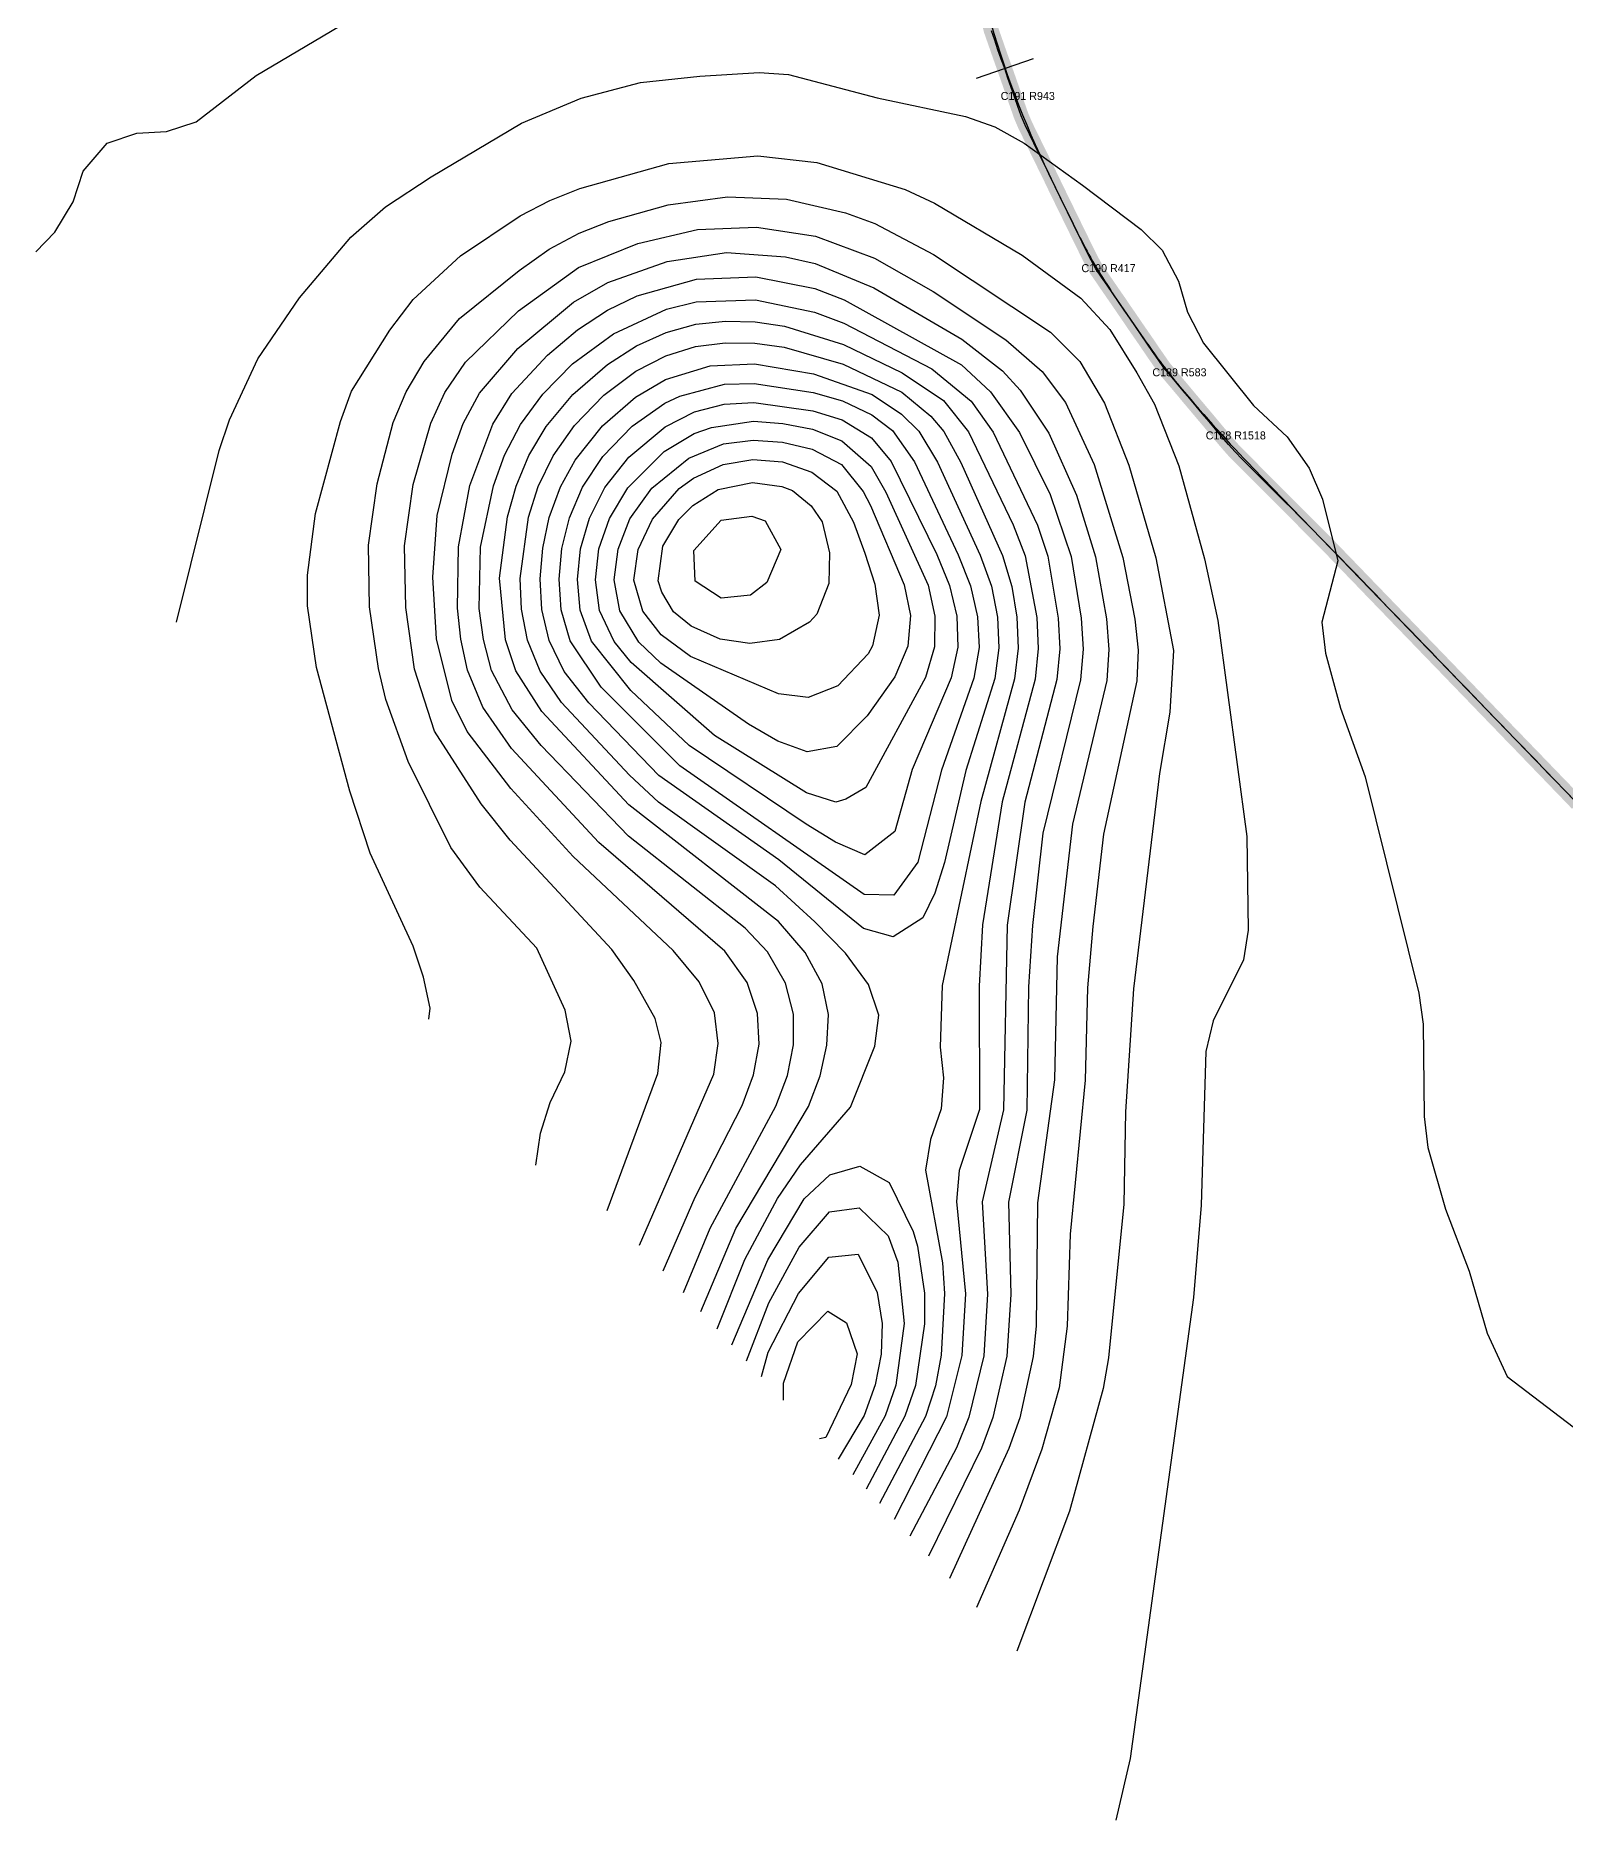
# Model space of a CAD drawing. Header units: metres. Extents: x 697254 to 930473, y 8023396 to 8227001.
# Drawn here: x 828894 to 830423, y 8080704 to 8082487 of the extents above; entities that cross this region are included whole.
import ezdxf

# ---------------------------------------------------------------- set-up
doc = ezdxf.new("R2010")
doc.units = ezdxf.units.M
for name, color, linetype in [('ALIGNMENT_FITTED', 4, 'Continuous'), ('CENTRELINE', 7, 'Continuous'), ('CHAINAGE', 7, 'Continuous'), ('CONTOUR_10M', 33, 'Continuous'), ('CONTOUR_INDEX_50M', 34, 'Continuous'), ('CURVE_LABELS', 4, 'Continuous'), ('GRADE_0-4', 3, 'Continuous'), ('GRADE_4-6', 2, 'Continuous')]:
    doc.layers.add(name, color=color, linetype=linetype)

msp = doc.modelspace()

# ---------------------------------------------------------------- linework, layer by layer
at = {"layer": 'ALIGNMENT_FITTED'}
for p, q in [((829937.7, 8082285.8), (829906.7, 8082349.3)), ((830005.4, 8082179.1), (829968.6, 8082232.7)), ((830565.1, 8081585.3), (830110.7, 8082055.2))]:
    msp.add_line(p, q, dxfattribs=at)
for centre, radius, start, end in [((830753.8, 8082762.6), 942.5, -164.4808, -153.9906), ((830312.4, 8082468.6), 416.8, -153.9906, -145.545), ((830486.4, 8082509.1), 583.3, -145.545, -139.9661), ((831202.3, 8083110.6), 1518.3, -139.9661, -135.9666)]:
    msp.add_arc(centre, radius, start, end, dxfattribs=at)
at = {"layer": 'CENTRELINE'}
msp.add_polyline3d([(830427.9, 8081727.2, 1198.6), (830421, 8081734.4, 1198.7), (830414, 8081741.6, 1198.8), (830407.1, 8081748.8, 1198.8), (830400.1, 8081756, 1198.7), (830393.2, 8081763.2, 1198.6), (830386.2, 8081770.4, 1198.5), (830379.3, 8081777.6, 1198.4), (830372.3, 8081784.8, 1198.2), (830365.3, 8081792, 1198.1), (830358.4, 8081799.2, 1197.9), (830351.4, 8081806.4, 1197.6), (830344.5, 8081813.6, 1197.4), (830337.5, 8081820.8, 1197.5), (830330.6, 8081828, 1197.5), (830323.6, 8081835.2, 1197.4), (830316.7, 8081842.4, 1197.5), (830309.7, 8081849.6, 1197.8), (830302.8, 8081856.8, 1198), (830295.8, 8081864, 1198), (830288.9, 8081871.2, 1197.8), (830281.9, 8081878.4, 1197.7), (830275, 8081885.6, 1197.8), (830268, 8081892.8, 1197.8), (830261.1, 8081900, 1197.7), (830254.1, 8081907.2, 1198.2), (830247.2, 8081914.4, 1198.8), (830240.2, 8081921.6, 1199.5), (830233.3, 8081928.8, 1200.3), (830226.3, 8081936, 1200.3), (830219.4, 8081943.2, 1200.1), (830212.4, 8081950.4, 1200.2), (830205.5, 8081957.6, 1200.5), (830198.5, 8081964.8, 1200.9), (830191.6, 8081972, 1200.7), (830184.6, 8081979.2, 1200.7), (830177.6, 8081986.3, 1201), (830170.5, 8081993.4, 1201.4), (830163.4, 8082000.5, 1201.7), (830156.4, 8082007.6, 1202), (830149.3, 8082014.7, 1202.2), (830142.2, 8082021.8, 1202.5), (830135.2, 8082028.8, 1202.9), (830128.1, 8082035.9, 1203), (830121, 8082043, 1203.1), (830113.9, 8082050.1, 1203.1), (830106.9, 8082057.2, 1203.5), (830099.8, 8082064.3, 1203.9), (830092.7, 8082071.4, 1204), (830086.1, 8082078.8, 1203.8), (830079.6, 8082086.5, 1203.6), (830073.2, 8082094.1, 1203.9), (830066.8, 8082101.8, 1204), (830060.3, 8082109.5, 1203.8), (830053.9, 8082117.1, 1203.6), (830047.4, 8082124.8, 1204.3), (830041, 8082132.5, 1204.6), (830034.6, 8082140.1, 1204.4), (830028.1, 8082147.8, 1203.7), (830021.7, 8082155.5, 1204.1), (830016, 8082163.7, 1204.6), (830010.3, 8082171.9, 1204.7), (830004.7, 8082180.2, 1204.5), (829999, 8082188.5, 1204.6), (829993.3, 8082196.7, 1205), (829987.7, 8082205, 1205.3), (829982, 8082213.2, 1205.3), (829976.4, 8082221.5, 1205.4), (829970.7, 8082229.7, 1205.1), (829965, 8082238, 1204.8), (829959.4, 8082246.2, 1204.6), (829953.7, 8082254.5, 1204.4), (829948.8, 8082263.2, 1204), (829944.4, 8082272.2, 1203.4), (829940, 8082281.1, 1203.1), (829935.6, 8082290.1, 1203.4), (829931.2, 8082299.1, 1203.7), (829926.8, 8082308.1, 1203.7), (829922.4, 8082317.1, 1203.3), (829918, 8082326.1, 1202.8), (829913.6, 8082335.1, 1202.2), (829909.3, 8082344.1, 1201.6), (829904.9, 8082353.1, 1201), (829900.5, 8082362.1, 1200.4), (829896.1, 8082371.1, 1199.9), (829891.7, 8082380.1, 1199.5), (829887.3, 8082389.1, 1199.1), (829882.9, 8082398.1, 1198.6), (829879, 8082407.3, 1198.1), (829875.7, 8082416.7, 1197.6), (829872.4, 8082426.2, 1197.2), (829869.1, 8082435.6, 1196.9), (829865.8, 8082445.1, 1196.6), (829862.5, 8082454.5, 1196.3), (829859.1, 8082464, 1195.9), (829855.8, 8082473.4, 1195.1), (829852.5, 8082482.9, 1194.1), (829849.2, 8082492.3, 1193.3)], dxfattribs=at)
at = {"layer": 'CHAINAGE'}
msp.add_line((829890.8, 8082464.4), (829834.1, 8082444.6), dxfattribs=at)
at = {"layer": 'CONTOUR_10M'}
for points, elevation in [([(828894.1, 8082271.5), (828913.3, 8082290.9), (828931.7, 8082321.4), (828941.7, 8082352), (828965.6, 8082379.9), (828995.3, 8082390.1), (829024.9, 8082391.8), (829054.6, 8082401.5), (829114.4, 8082447.8), (829255.8, 8082531.6)], 1190), ([(829287.1, 8081504.6), (829288.2, 8081515.5), (829281.5, 8081546.4), (829271.3, 8081577.3), (829228.3, 8081670.3), (829208.2, 8081732.2), (829174.7, 8081855.8), (829165.9, 8081917.5), (829165.8, 8081948.3), (829173.8, 8082009.7), (829198.6, 8082101.7), (829209.6, 8082132.3), (829248, 8082193.2), (829271.5, 8082223.6), (829318.5, 8082267.3), (829378.2, 8082307.3), (829408, 8082322.8), (829437.8, 8082334.7), (829526.9, 8082359.7), (829615.7, 8082367.5), (829674.7, 8082360.7), (829762.9, 8082333.8), (829792.3, 8082320.1), (829880.1, 8082268.2), (829938.5, 8082225.2), (829967.6, 8082193.8), (829994.6, 8082150.4), (830012.3, 8082119.3), (830036.6, 8082057.4), (830062.2, 8081964.6), (830075.6, 8081902.9), (830104.5, 8081687), (830105.7, 8081593.4), (830101.1, 8081563.9), (830071, 8081502.9), (830063.4, 8081472.2), (830058.8, 8081318.4), (830051.1, 8081226.2), (829987.8, 8080765.6), (829973.6, 8080703.7)], 1210), ([(829393.8, 8081358.6), (829398.5, 8081390.6), (829408.3, 8081421.2), (829422.9, 8081451.8), (829429.4, 8081482.4), (829423.3, 8081513.3), (829395, 8081575.3), (829337.9, 8081636.5), (829308.9, 8081676.1), (829266.3, 8081762), (829244, 8081824), (829236.6, 8081854.8), (829227.8, 8081916.5), (829226.7, 8081978.1), (829235.4, 8082039.5), (829251.4, 8082100.8), (829264.4, 8082131.4), (829282.2, 8082161.9), (829317.5, 8082204.7), (829377.4, 8082252.9), (829407.3, 8082274), (829437.1, 8082290), (829466.8, 8082301.7), (829526.2, 8082318.3), (829585.5, 8082326.3), (829644.5, 8082324), (829703.4, 8082310.3), (829732.8, 8082299.7), (829791.4, 8082268.7), (829908.4, 8082191.1), (829937.5, 8082161.7), (829962.3, 8082120.1), (829986.4, 8082058.2), (830013.7, 8081965.4), (830031.2, 8081872.8), (830027.7, 8081811.3), (830017.3, 8081749.9), (829991.1, 8081534.9), (829983.2, 8081411.9), (829981.6, 8081319.6), (829966.1, 8081166), (829961, 8081135.3), (829927.4, 8081012.8), (829874.7, 8080872.7)], 1220), ([(829465.1, 8081313.2), (829515.9, 8081450.3), (829519.1, 8081481), (829513.1, 8081505), (829491.9, 8081543), (829469.8, 8081574.1), (829368.2, 8081683.2), (829339.2, 8081719.8), (829292.5, 8081792.4), (829272.6, 8081854.3), (829263.9, 8081916), (829262.7, 8081977.5), (829271.3, 8082038.9), (829288.9, 8082100.2), (829302.9, 8082130.8), (829323.8, 8082161.2), (829376.7, 8082212.3), (829436.5, 8082255.7), (829496, 8082279.7), (829555.4, 8082293.8), (829614.5, 8082296), (829673.5, 8082287.2), (829732.3, 8082265.2), (829790.9, 8082231.7), (829863.8, 8082183.3), (829900, 8082151.9), (829923.3, 8082120.8), (829952, 8082058.7), (829980.4, 8081966), (829992.5, 8081904.2), (829995.8, 8081873.4), (829994.4, 8081842.6), (829961.3, 8081689.3), (829950.5, 8081597.1), (829945.4, 8081535.7), (829943, 8081443.4), (829927.9, 8081289.7), (829924.9, 8081197.5), (829916.9, 8081136), (829899.7, 8081074.8), (829877, 8081013.6), (829834.2, 8080916.3)], 1230), ([(829497.5, 8081278.4), (829571.8, 8081449.4), (829576.3, 8081480.1), (829572.4, 8081510.9), (829557.2, 8081541.9), (829531.1, 8081573.1), (829431.1, 8081667.1), (829369, 8081734.9), (829325.4, 8081791.9), (829310.1, 8081822.9), (829294.8, 8081884.7), (829291, 8081946.3), (829295.3, 8082007.8), (829310.2, 8082069.1), (829321.3, 8082099.7), (829337.7, 8082130.2), (829376.1, 8082174.7), (829431.6, 8082221), (829465.8, 8082240.9), (829525.3, 8082261.8), (829584.6, 8082270.7), (829643.6, 8082266.5), (829673.1, 8082259.8), (829731.8, 8082235.5), (829819.7, 8082184), (829860.4, 8082152.5), (829877.9, 8082133), (829906.7, 8082090.2), (829934.3, 8082028.2), (829953.2, 8081966.4), (829964.4, 8081904.7), (829966.7, 8081873.8), (829964.5, 8081843.1), (829930.1, 8081699.3), (829914.8, 8081566.9), (829912.2, 8081443.9), (829895.4, 8081321), (829894, 8081198), (829890.8, 8081167.2), (829877.6, 8081105.9), (829866.7, 8081075.3), (829807.2, 8080945.3)], 1240), ([(829541.4, 8081231.2), (829568, 8081295.5), (829633.8, 8081417.6), (829645.4, 8081448.2), (829651.6, 8081478.9), (829651.6, 8081509.6), (829643.5, 8081540.5), (829625.6, 8081571.6), (829603.2, 8081595.4), (829486.5, 8081687.4), (829399.3, 8081777.9), (829370.3, 8081813.7), (829349.7, 8081853), (829341.6, 8081883.9), (829337.4, 8081914.8), (829338.7, 8081976.3), (829351.7, 8082037.6), (829362.7, 8082068.2), (829378.5, 8082098.8), (829400.8, 8082129.2), (829430.7, 8082159.5), (829471.5, 8082189.6), (829524.5, 8082214), (829554.2, 8082221.3), (829613.4, 8082223.5), (829672.3, 8082211.2), (829701.7, 8082200.1), (829789.6, 8082154.5), (829829.1, 8082122.3), (829851, 8082091.1), (829895.4, 8081998.1), (829905.6, 8081967.2), (829915.9, 8081905.4), (829917.5, 8081874.6), (829914.7, 8081843.9), (829882.6, 8081721.3), (829864.9, 8081598.5), (829861.3, 8081413.9), (829840, 8081321.9), (829845.2, 8081229.5), (829841.5, 8081168), (829826.7, 8081106.7), (829814.3, 8081076.1), (829767.8, 8080987.6)], 1260), ([(829558.9, 8081212.3), (829593.8, 8081295.1), (829666.3, 8081417.1), (829678, 8081447.7), (829684.6, 8081478.3), (829686.4, 8081509.1), (829680.1, 8081539.9), (829663, 8081571), (829636.4, 8081602.2), (829487, 8081718.7), (829399.8, 8081811.9), (829373.9, 8081852.6), (829363.6, 8081883.6), (829357.6, 8081945.2), (829365.5, 8082006.6), (829374.2, 8082037.3), (829387, 8082067.9), (829404.4, 8082096.7), (829431, 8082128.7), (829465.5, 8082158.9), (829494.4, 8082177.3), (829524.2, 8082190.9), (829553.8, 8082199), (829583.5, 8082202.2), (829613, 8082201.4), (829642.5, 8082197), (829701.3, 8082178.7), (829760, 8082150.4), (829801.2, 8082122.7), (829826.3, 8082091.5), (829871.1, 8081998.5), (829883, 8081967.5), (829894.5, 8081905.8), (829896, 8081875), (829892.9, 8081844.3), (829860.1, 8081721.7), (829840.2, 8081598.9), (829837.1, 8081537.4), (829837.2, 8081414.3), (829816.9, 8081353.1), (829814.4, 8081322.3), (829823.2, 8081229.9), (829819.7, 8081168.4), (829804.3, 8081107.1), (829752.2, 8081004.4)], 1270), ([(829575, 8081195), (829602.8, 8081264.2), (829635.4, 8081325.2), (829658.5, 8081358.7), (829708.5, 8081416.4), (829732.7, 8081477.5), (829736.7, 8081508.3), (829726.5, 8081539.2), (829703.3, 8081570.3), (829672.9, 8081601.6), (829633.5, 8081637.6), (829516.6, 8081721.3), (829487.5, 8081748.2), (829419.7, 8081821.1), (829398.2, 8081852.2), (829385.5, 8081883.2), (829379.5, 8081914.1), (829378.3, 8081944.9), (829386.7, 8082006.3), (829396.4, 8082036.9), (829411.3, 8082067.5), (829432.6, 8082097.9), (829462, 8082128.2), (829494, 8082152), (829523.8, 8082167.5), (829553.5, 8082176.8), (829583.1, 8082180.6), (829612.7, 8082180), (829642.2, 8082176), (829701, 8082159.2), (829759.7, 8082131.1), (829788.8, 8082107.1), (829801.8, 8082091.9), (829818.5, 8082060.9), (829860.4, 8081967.9), (829869.6, 8081937), (829874.6, 8081906.1), (829876.1, 8081875.3), (829872.4, 8081844.6), (829838.5, 8081722), (829799.9, 8081538), (829798.1, 8081476.5), (829801.5, 8081445.7), (829799.1, 8081414.9), (829788.2, 8081384.3), (829783.5, 8081353.6), (829800.2, 8081261), (829802.3, 8081230.2), (829799.1, 8081168.7), (829793.3, 8081138), (829783.2, 8081107.4), (829737.4, 8081020.4)], 1280), ([(829568.1, 8082157.3), (829612.3, 8082159.5), (829671.3, 8082149.5), (829730.1, 8082128.7), (829759.3, 8082109.1), (829776.8, 8082092.3), (829795.5, 8082061.3), (829838.1, 8081968.3), (829849.2, 8081937.3), (829855.3, 8081906.4), (829856.8, 8081875.6), (829852.5, 8081844.9), (829823.8, 8081753.1), (829802.3, 8081661.1), (829792.8, 8081630.5), (829780.7, 8081605.6), (829750.9, 8081586.7), (829721.5, 8081595.2), (829636.7, 8081663.7), (829517, 8081748.1), (829446.8, 8081820.7), (829422.4, 8081851.9), (829407.1, 8081882.9), (829399.9, 8081913.8), (829398.2, 8081944.6), (829401, 8081975.3), (829407.4, 8082006), (829418.6, 8082036.6), (829433.4, 8082063.2), (829460.6, 8082097.4), (829493.5, 8082126.2), (829523.4, 8082143.9), (829568.1, 8082157.3)], 1290), ([(829523.2, 8082096.4), (829552.4, 8082111.4), (829582.1, 8082119.1), (829611.7, 8082120.8), (829670.7, 8082112.5), (829700.1, 8082103.4), (829729.4, 8082085.6), (829749.2, 8082062), (829794.6, 8081969), (829807.3, 8081938), (829814.8, 8081907.1), (829815.7, 8081876.3), (829808.9, 8081845.6), (829770.1, 8081753.9), (829752.6, 8081692.1), (829722.6, 8081668.8), (829693.3, 8081681.5), (829664, 8081699.2), (829547.1, 8081778), (829488.8, 8081833.1), (829449.7, 8081882.2), (829438.4, 8081913.1), (829435.5, 8081944), (829438.7, 8081974.7), (829447.5, 8082005.3), (829463, 8082035.9), (829486.9, 8082066.2), (829523.2, 8082096.4)], 1310), ([(829569.5, 8082095.7), (829611.4, 8082102.1), (829640.9, 8082099.9), (829670.4, 8082094.2), (829699.8, 8082082.5), (829728.9, 8082056.7), (829743.7, 8082031.3), (829785.9, 8081938.3), (829792.8, 8081907.4), (829792.3, 8081876.7), (829783.5, 8081846), (829723.7, 8081736.1), (829703.9, 8081724.2), (829693.9, 8081721.3), (829664.5, 8081730.6), (829572.4, 8081787.9), (829489.3, 8081860.8), (829472.2, 8081881.8), (829457.4, 8081912.8), (829453.5, 8081943.7), (829457, 8081974.4), (829467.5, 8082005), (829485.8, 8082035.5), (829522.2, 8082072), (829552.1, 8082089.8), (829569.5, 8082095.7)], 1320), ([(829546.9, 8082065.3), (829581.5, 8082079.6), (829611.1, 8082083.2), (829640.6, 8082081), (829670.1, 8082074.2), (829699.4, 8082058.7), (829721, 8082031.7), (829728.3, 8082017.8), (829762.2, 8081938.7), (829768.5, 8081907.8), (829765.7, 8081877.1), (829752.7, 8081846.5), (829724.9, 8081807.5), (829694.8, 8081777.1), (829665.2, 8081771.7), (829635.8, 8081782.2), (829606.5, 8081799.4), (829518.8, 8081860.4), (829497, 8081881.4), (829477.9, 8081912.5), (829472.3, 8081943.4), (829476.1, 8081974.1), (829488, 8082004.7), (829509.9, 8082035.1), (829546.9, 8082065.3)], 1330), ([(829537.2, 8082034.7), (829551.4, 8082045.3), (829581.1, 8082058.9), (829610.8, 8082064), (829640.3, 8082061.4), (829669.7, 8082051.2), (829694.6, 8082032.1), (829711.3, 8082001.1), (829722.7, 8081970.1), (829732.6, 8081939.2), (829737.1, 8081908.3), (829730.4, 8081877.7), (829725.9, 8081869.6), (829695.8, 8081837.6), (829666.1, 8081825.8), (829636.6, 8081829.6), (829548.5, 8081867), (829519.3, 8081888.5), (829500.9, 8081912.1), (829492, 8081943.1), (829496.2, 8081973.8), (829510.4, 8082004.3), (829537.2, 8082034.7)], 1340), ([(829579.2, 8082003.2), (829609.9, 8082007.2), (829623.1, 8082002.5), (829638.9, 8081974), (829624.8, 8081940.9), (829608.6, 8081928.4), (829579, 8081925.2), (829553, 8081942.1), (829551.7, 8081972.9), (829579.2, 8082003.2)], 1360), ([(829589.9, 8081179), (829625.7, 8081263.8), (829662.1, 8081324.8), (829687.9, 8081348.9), (829717.6, 8081357.4), (829746.9, 8081341.2), (829771.1, 8081292.3), (829775.5, 8081277.7), (829782.3, 8081230.5), (829782.4, 8081199.8), (829773.3, 8081138.4), (829762.8, 8081107.8), (829724.2, 8081034.6)], 1290), ([(829619.3, 8081147.3), (829626.1, 8081171.5), (829656.5, 8081230.4), (829686.6, 8081266.7), (829716.2, 8081269.7), (829734.9, 8081231.3), (829740.2, 8081200.4), (829739.2, 8081169.7), (829733.1, 8081139), (829722.2, 8081108.4), (829696.2, 8081064.7)], 1310), ([(829641.3, 8081123.7), (829641.5, 8081140.5), (829655.7, 8081182.1), (829685.7, 8081212.7), (829704.5, 8081201), (829715, 8081170.1), (829709, 8081139.4), (829683.7, 8081086.2), (829677.3, 8081085)], 1320)]:
    msp.add_lwpolyline(points, dxfattribs=dict(at, elevation=elevation))
at = {"layer": 'CONTOUR_INDEX_50M'}
for points, elevation in [([(829034.7, 8081901.1), (829077.6, 8082072.8), (829087.8, 8082103.4), (829116, 8082164.5), (829157.7, 8082225.4), (829208.9, 8082286.2), (829243.7, 8082316.4), (829289.2, 8082346.4), (829379.7, 8082400), (829439.2, 8082425), (829498.6, 8082440.6), (829557.8, 8082447.1), (829617, 8082450.8), (829646.6, 8082448.8), (829734.9, 8082425.2), (829823.2, 8082406.8), (829852.6, 8082396.5), (829881.9, 8082380.1), (829940.4, 8082337.9), (829998.8, 8082293.6), (830020, 8082273.1), (830036.1, 8082242), (830045.3, 8082211.1), (830061.1, 8082180.1), (830111.1, 8082117.7), (830144.7, 8082086.4), (830166.8, 8082055.3), (830180.1, 8082024.3), (830195.5, 8081962.5), (830179.4, 8081901.2), (830183.2, 8081870.4), (830198, 8081815.3), (830222.8, 8081746.6), (830276.4, 8081530.3), (830280.8, 8081499.5), (830281.7, 8081407.1), (830285.4, 8081376.3), (830303, 8081314.5), (830326.6, 8081252.5), (830344.7, 8081190.7), (830364.5, 8081147.4), (830430.7, 8081097)], 1200), ([(829521.1, 8081253), (829553.3, 8081326.6), (829600.1, 8081418.1), (829611.5, 8081448.7), (829617.1, 8081479.4), (829615.3, 8081510.2), (829605, 8081541.2), (829582.9, 8081572.3), (829456.8, 8081681), (829369.6, 8081775.1), (829340.8, 8081816.2), (829325.6, 8081853.4), (829319, 8081884.3), (829315.7, 8081915.1), (829316.7, 8081976.7), (829328, 8082038), (829350.8, 8082099.2), (829370.1, 8082129.7), (829405.5, 8082168.2), (829435.5, 8082193.6), (829465.4, 8082213.1), (829495.2, 8082227.3), (829554.6, 8082244), (829613.7, 8082246.3), (829672.7, 8082234.7), (829702, 8082223.5), (829819.2, 8082158.6), (829848.4, 8082131.4), (829877.3, 8082090.7), (829907.8, 8082028.7), (829928.8, 8081966.8), (829939, 8081905.1), (829940.9, 8081874.3), (829938.2, 8081843.5), (829900.7, 8081690.3), (829890.3, 8081598.1), (829886.2, 8081536.6), (829884.7, 8081413.5), (829866.4, 8081321.5), (829868.8, 8081229.1), (829864.8, 8081167.7), (829850.8, 8081106.3), (829839.3, 8081075.7), (829786.3, 8080967.8)], 1250), ([(829538, 8082127), (829582.4, 8082139.2), (829612, 8082139.9), (829671, 8082130.9), (829700.4, 8082122.6), (829729.7, 8082108.4), (829750.3, 8082092.8), (829772.5, 8082061.6), (829816.1, 8081968.6), (829828.4, 8081937.6), (829835.4, 8081906.7), (829836.9, 8081875.9), (829831.5, 8081845.3), (829799.3, 8081753.4), (829775.6, 8081661.5), (829751.6, 8081628.3), (829722, 8081628.9), (829538, 8081757.7), (829459.3, 8081836.3), (829428.3, 8081882.5), (829419.3, 8081913.5), (829417.1, 8081944.3), (829420, 8081975), (829427.6, 8082005.6), (829440.7, 8082036.2), (829460.9, 8082066.7), (829490.2, 8082097), (829523, 8082120.1), (829538, 8082127)], 1300), ([(829576.1, 8082034), (829610.4, 8082040.7), (829639.9, 8082037), (829650.4, 8082032.8), (829669.2, 8082017.5), (829680, 8082001.6), (829687.3, 8081970.7), (829686.8, 8081939.9), (829674.9, 8081909.3), (829667.3, 8081901.2), (829637.4, 8081883.8), (829607.8, 8081879.9), (829578.3, 8081884.4), (829549, 8081897.2), (829531.4, 8081911.6), (829520, 8081931.2), (829516.1, 8081942.7), (829520.7, 8081977.2), (829536.8, 8082003.9), (829550.9, 8082018), (829576.1, 8082034)], 1350), ([(829604.6, 8081163.1), (829626.7, 8081220.9), (829657.2, 8081276.6), (829687.3, 8081311.9), (829717, 8081316), (829746.1, 8081288), (829755.7, 8081261.7), (829762.1, 8081200.1), (829753.8, 8081138.7), (829743, 8081108.1), (829710.8, 8081049)], 1300)]:
    msp.add_lwpolyline(points, dxfattribs=dict(at, elevation=elevation))
at = {"layer": 'GRADE_0-4', "const_width": 15}
msp.add_lwpolyline([(830434.9, 8081719.9), (830427.9, 8081727.2), (830421, 8081734.4), (830414, 8081741.6), (830407.1, 8081748.8), (830400.1, 8081756), (830393.2, 8081763.2), (830386.2, 8081770.4), (830379.3, 8081777.6), (830372.3, 8081784.8), (830365.3, 8081792), (830358.4, 8081799.2), (830351.4, 8081806.4), (830344.5, 8081813.6), (830337.5, 8081820.8), (830330.6, 8081828), (830323.6, 8081835.2), (830316.7, 8081842.4), (830309.7, 8081849.6), (830302.8, 8081856.8), (830295.8, 8081864), (830288.9, 8081871.2), (830281.9, 8081878.4), (830275, 8081885.6), (830268, 8081892.8), (830261.1, 8081900), (830254.1, 8081907.2), (830247.2, 8081914.4), (830240.2, 8081921.6), (830233.3, 8081928.8), (830226.3, 8081936), (830219.4, 8081943.2), (830212.4, 8081950.4), (830205.5, 8081957.6), (830198.5, 8081964.8), (830191.6, 8081972), (830184.6, 8081979.2), (830177.6, 8081986.3), (830170.5, 8081993.4), (830163.4, 8082000.5), (830156.4, 8082007.6), (830149.3, 8082014.7), (830142.2, 8082021.8), (830135.2, 8082028.8), (830128.1, 8082035.9), (830121, 8082043), (830113.9, 8082050.1), (830106.9, 8082057.2), (830099.8, 8082064.3), (830092.7, 8082071.4), (830086.1, 8082078.8), (830079.6, 8082086.5), (830073.2, 8082094.1), (830066.8, 8082101.8), (830060.3, 8082109.5), (830053.9, 8082117.1), (830047.4, 8082124.8), (830041, 8082132.5), (830034.6, 8082140.1), (830028.1, 8082147.8), (830021.7, 8082155.5), (830016, 8082163.7), (830010.3, 8082171.9), (830004.7, 8082180.2), (829999, 8082188.5), (829993.3, 8082196.7), (829987.7, 8082205), (829982, 8082213.2), (829976.4, 8082221.5), (829970.7, 8082229.7), (829965, 8082238), (829959.4, 8082246.2), (829953.7, 8082254.5), (829948.8, 8082263.2), (829944.4, 8082272.2), (829940, 8082281.1), (829935.6, 8082290.1), (829931.2, 8082299.1), (829926.8, 8082308.1), (829922.4, 8082317.1), (829918, 8082326.1), (829913.6, 8082335.1), (829909.3, 8082344.1), (829904.9, 8082353.1), (829900.5, 8082362.1), (829896.1, 8082371.1), (829891.7, 8082380.1)], dxfattribs=at)
at = {"layer": 'GRADE_4-6', "const_width": 15}
msp.add_lwpolyline([(829891.7, 8082380.1), (829887.3, 8082389.1), (829882.9, 8082398.1), (829879, 8082407.3), (829875.7, 8082416.7), (829872.4, 8082426.2), (829869.1, 8082435.6), (829865.8, 8082445.1), (829862.5, 8082454.5), (829859.1, 8082464), (829855.8, 8082473.4), (829852.5, 8082482.9), (829849.2, 8082492.3), (829846.6, 8082502), (829844, 8082511.6), (829841.4, 8082521.3), (829838.7, 8082530.9), (829836.1, 8082540.6)], dxfattribs=at)

# ---------------------------------------------------------------- texts
at = {"layer": 'CURVE_LABELS'}
for s, p in [('C191 R943', (829858.5, 8082423.2)), ('C190 R417', (829939.2, 8082251.1)), ('C189 R583', (830010.1, 8082147)), ('C188 R1518', (830063.4, 8082083.9))]:
    msp.add_text(s, height=8, dxfattribs=at).set_placement(p)

doc.saveas('drawing.dxf')
